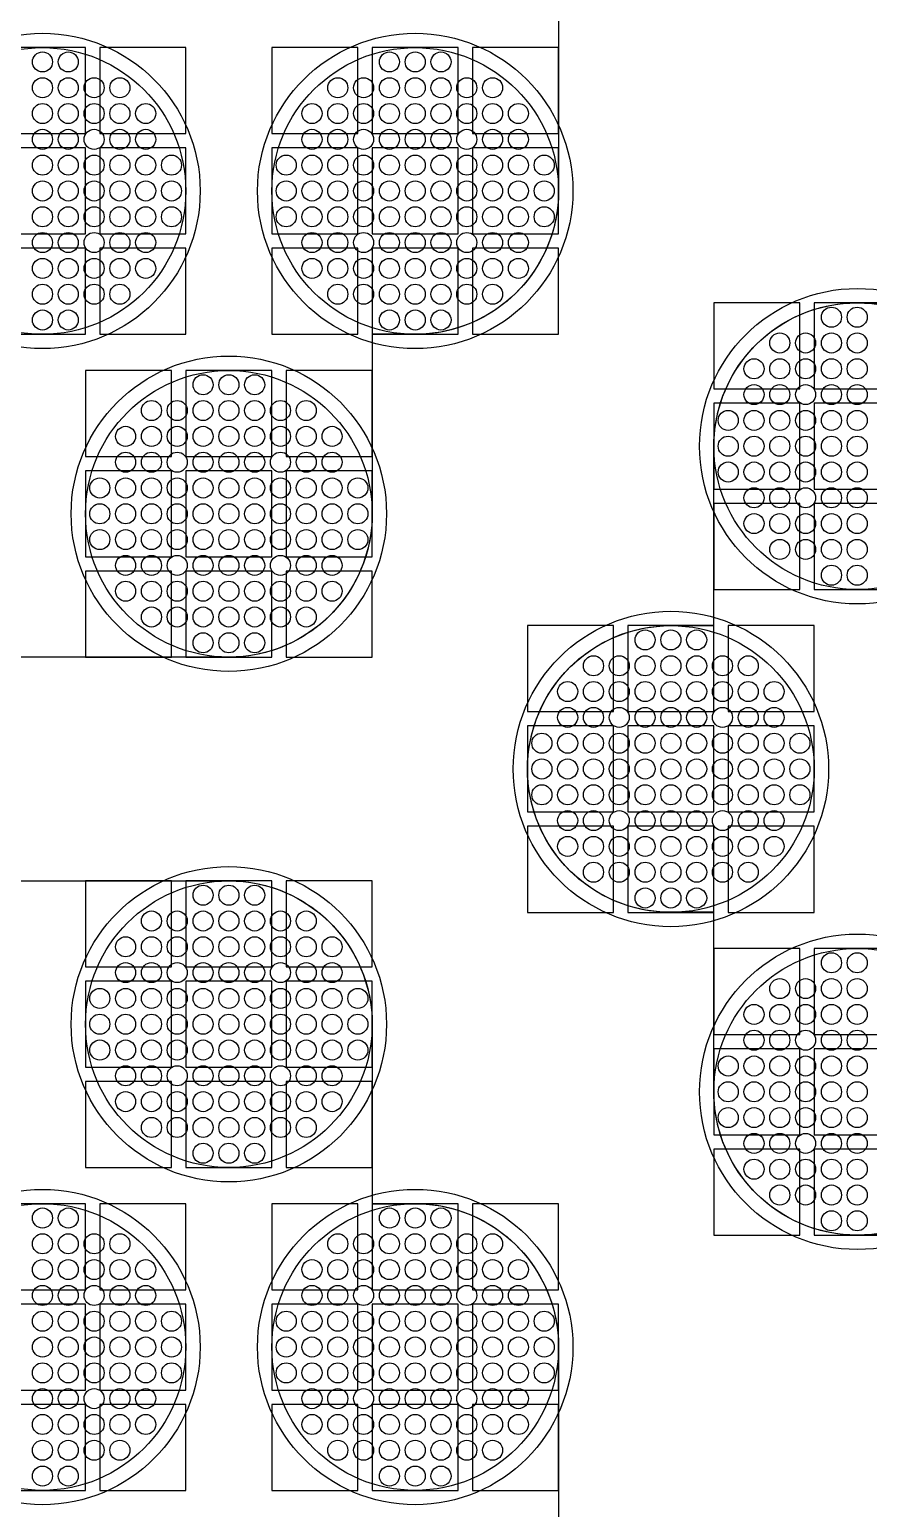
# Model space of a CAD drawing. Extents: x -49 to 54, y -38 to 38.
# Drawn here: x -40.21 to -37.28, y -10.43 to -5.28 of the extents above; entities that cross this region are included whole.
import ezdxf

# ---------------------------------------------------------------- set-up
doc = ezdxf.new("R2010")
doc.units = 0
for name, color, linetype in [('BACK_LAYER', 5, 'CONTINUOUS'), ('COND_LAYER_LOWER_ELECTRODE', 6, 'CONTINUOUS'), ('CONDUCTIVE_LAYER_BACK_LAYER', 2, 'CONTINUOUS'), ('EMITTER', 3, 'CONTINUOUS'), ('LOWER_ELECTRODE', 1, 'CONTINUOUS')]:
    doc.layers.add(name, color=color, linetype=linetype)

msp = doc.modelspace()

# ---------------------------------------------------------------- linework, layer by layer
at = {"layer": 'BACK_LAYER'}
for points in [[(-40.3139, -5.6386), (-40.0139, -5.6386), (-40.0139, -5.3386), (-40.3139, -5.3386)], [(-39.9639, -5.6386), (-39.6639, -5.6386), (-39.6639, -5.3386), (-39.9639, -5.3386)], [(-39.3639, -5.6386), (-39.0639, -5.6386), (-39.0639, -5.3386), (-39.3639, -5.3386)], [(-39.0139, -5.6386), (-38.7139, -5.6386), (-38.7139, -5.3386), (-39.0139, -5.3386)], [(-38.6639, -5.6386), (-38.3639, -5.6386), (-38.3639, -5.3386), (-38.6639, -5.3386)], [(-40.3139, -5.9886), (-40.0139, -5.9886), (-40.0139, -5.6886), (-40.3139, -5.6886)], [(-39.9639, -5.9886), (-39.6639, -5.9886), (-39.6639, -5.6886), (-39.9639, -5.6886)], [(-39.3639, -5.9886), (-39.0639, -5.9886), (-39.0639, -5.6886), (-39.3639, -5.6886)], [(-39.0139, -5.9886), (-38.7139, -5.9886), (-38.7139, -5.6886), (-39.0139, -5.6886)], [(-38.6639, -5.9886), (-38.3639, -5.9886), (-38.3639, -5.6886), (-38.6639, -5.6886)], [(-40.3139, -6.3386), (-40.0139, -6.3386), (-40.0139, -6.0386), (-40.3139, -6.0386)], [(-39.9639, -6.3386), (-39.6639, -6.3386), (-39.6639, -6.0386), (-39.9639, -6.0386)], [(-39.3639, -6.3386), (-39.0639, -6.3386), (-39.0639, -6.0386), (-39.3639, -6.0386)], [(-39.0139, -6.3386), (-38.7139, -6.3386), (-38.7139, -6.0386), (-39.0139, -6.0386)], [(-38.6639, -6.3386), (-38.3639, -6.3386), (-38.3639, -6.0386), (-38.6639, -6.0386)], [(-37.8221, -6.5288), (-37.5221, -6.5288), (-37.5221, -6.2288), (-37.8221, -6.2288)], [(-37.4721, -6.5288), (-37.1721, -6.5288), (-37.1721, -6.2288), (-37.4721, -6.2288)], [(-40.0139, -6.7645), (-39.7139, -6.7645), (-39.7139, -6.4645), (-40.0139, -6.4645)], [(-39.6639, -6.7645), (-39.3639, -6.7645), (-39.3639, -6.4645), (-39.6639, -6.4645)], [(-39.3139, -6.7645), (-39.0139, -6.7645), (-39.0139, -6.4645), (-39.3139, -6.4645)], [(-37.8221, -6.8788), (-37.5221, -6.8788), (-37.5221, -6.5788), (-37.8221, -6.5788)], [(-37.4721, -6.8788), (-37.1721, -6.8788), (-37.1721, -6.5788), (-37.4721, -6.5788)], [(-40.0139, -7.1145), (-39.7139, -7.1145), (-39.7139, -6.8145), (-40.0139, -6.8145)], [(-39.6639, -7.1145), (-39.3639, -7.1145), (-39.3639, -6.8145), (-39.6639, -6.8145)], [(-39.3139, -7.1145), (-39.0139, -7.1145), (-39.0139, -6.8145), (-39.3139, -6.8145)], [(-37.8221, -7.2288), (-37.5221, -7.2288), (-37.5221, -6.9288), (-37.8221, -6.9288)], [(-37.4721, -7.2288), (-37.1721, -7.2288), (-37.1721, -6.9288), (-37.4721, -6.9288)], [(-40.0139, -7.4645), (-39.7139, -7.4645), (-39.7139, -7.1645), (-40.0139, -7.1645)], [(-39.6639, -7.4645), (-39.3639, -7.4645), (-39.3639, -7.1645), (-39.6639, -7.1645)], [(-39.3139, -7.4645), (-39.0139, -7.4645), (-39.0139, -7.1645), (-39.3139, -7.1645)], [(-38.4721, -7.6546), (-38.1721, -7.6546), (-38.1721, -7.3546), (-38.4721, -7.3546)], [(-38.1221, -7.6546), (-37.8221, -7.6546), (-37.8221, -7.3546), (-38.1221, -7.3546)], [(-37.7721, -7.6546), (-37.4721, -7.6546), (-37.4721, -7.3546), (-37.7721, -7.3546)], [(-38.4721, -8.0046), (-38.1721, -8.0046), (-38.1721, -7.7046), (-38.4721, -7.7046)], [(-38.1221, -8.0046), (-37.8221, -8.0046), (-37.8221, -7.7046), (-38.1221, -7.7046)], [(-37.7721, -8.0046), (-37.4721, -8.0046), (-37.4721, -7.7046), (-37.7721, -7.7046)], [(-38.4721, -8.3546), (-38.1721, -8.3546), (-38.1721, -8.0546), (-38.4721, -8.0546)], [(-38.1221, -8.3546), (-37.8221, -8.3546), (-37.8221, -8.0546), (-38.1221, -8.0546)], [(-37.7721, -8.3546), (-37.4721, -8.3546), (-37.4721, -8.0546), (-37.7721, -8.0546)], [(-40.0139, -8.5448), (-39.7139, -8.5448), (-39.7139, -8.2448), (-40.0139, -8.2448)], [(-39.6639, -8.5448), (-39.3639, -8.5448), (-39.3639, -8.2448), (-39.6639, -8.2448)], [(-39.3139, -8.5448), (-39.0139, -8.5448), (-39.0139, -8.2448), (-39.3139, -8.2448)], [(-37.8221, -8.7805), (-37.5221, -8.7805), (-37.5221, -8.4805), (-37.8221, -8.4805)], [(-37.4721, -8.7805), (-37.1721, -8.7805), (-37.1721, -8.4805), (-37.4721, -8.4805)], [(-40.0139, -8.8948), (-39.7139, -8.8948), (-39.7139, -8.5948), (-40.0139, -8.5948)], [(-39.6639, -8.8948), (-39.3639, -8.8948), (-39.3639, -8.5948), (-39.6639, -8.5948)], [(-39.3139, -8.8948), (-39.0139, -8.8948), (-39.0139, -8.5948), (-39.3139, -8.5948)], [(-37.8221, -9.1305), (-37.5221, -9.1305), (-37.5221, -8.8305), (-37.8221, -8.8305)], [(-37.4721, -9.1305), (-37.1721, -9.1305), (-37.1721, -8.8305), (-37.4721, -8.8305)], [(-40.0139, -9.2448), (-39.7139, -9.2448), (-39.7139, -8.9448), (-40.0139, -8.9448)], [(-39.6639, -9.2448), (-39.3639, -9.2448), (-39.3639, -8.9448), (-39.6639, -8.9448)], [(-39.3139, -9.2448), (-39.0139, -9.2448), (-39.0139, -8.9448), (-39.3139, -8.9448)], [(-37.8221, -9.4805), (-37.5221, -9.4805), (-37.5221, -9.1805), (-37.8221, -9.1805)], [(-37.4721, -9.4805), (-37.1721, -9.4805), (-37.1721, -9.1805), (-37.4721, -9.1805)], [(-40.3139, -9.6707), (-40.0139, -9.6707), (-40.0139, -9.3707), (-40.3139, -9.3707)], [(-39.9639, -9.6707), (-39.6639, -9.6707), (-39.6639, -9.3707), (-39.9639, -9.3707)], [(-39.3639, -9.6707), (-39.0639, -9.6707), (-39.0639, -9.3707), (-39.3639, -9.3707)], [(-39.0139, -9.6707), (-38.7139, -9.6707), (-38.7139, -9.3707), (-39.0139, -9.3707)], [(-38.6639, -9.6707), (-38.3639, -9.6707), (-38.3639, -9.3707), (-38.6639, -9.3707)], [(-40.3139, -10.0207), (-40.0139, -10.0207), (-40.0139, -9.7207), (-40.3139, -9.7207)], [(-39.9639, -10.0207), (-39.6639, -10.0207), (-39.6639, -9.7207), (-39.9639, -9.7207)], [(-39.3639, -10.0207), (-39.0639, -10.0207), (-39.0639, -9.7207), (-39.3639, -9.7207)], [(-39.0139, -10.0207), (-38.7139, -10.0207), (-38.7139, -9.7207), (-39.0139, -9.7207)], [(-38.6639, -10.0207), (-38.3639, -10.0207), (-38.3639, -9.7207), (-38.6639, -9.7207)], [(-40.3139, -10.3707), (-40.0139, -10.3707), (-40.0139, -10.0707), (-40.3139, -10.0707)], [(-39.9639, -10.3707), (-39.6639, -10.3707), (-39.6639, -10.0707), (-39.9639, -10.0707)], [(-39.3639, -10.3707), (-39.0639, -10.3707), (-39.0639, -10.0707), (-39.3639, -10.0707)], [(-39.0139, -10.3707), (-38.7139, -10.3707), (-38.7139, -10.0707), (-39.0139, -10.0707)], [(-38.6639, -10.3707), (-38.3639, -10.3707), (-38.3639, -10.0707), (-38.6639, -10.0707)]]:
    msp.add_lwpolyline(points, close=True, dxfattribs=at)
at = {"layer": 'COND_LAYER_LOWER_ELECTRODE'}
for centre in [(-40.1639, -5.8386), (-38.8639, -5.8386), (-37.3221, -6.7288), (-39.5139, -6.9645), (-37.9721, -7.8546), (-39.5139, -8.7448), (-37.3221, -8.9805), (-40.1639, -9.8707), (-38.8639, -9.8707)]:
    msp.add_circle(centre, 0.55, dxfattribs=at)
at = {"layer": 'CONDUCTIVE_LAYER_BACK_LAYER'}
for points in [[(-38.3639, -5.2127), (-38.3639, -5.8386), (-38.3643, -5.8585), (-38.3655, -5.8783), (-38.3675, -5.8981), (-38.3703, -5.9178), (-38.3738, -5.9374), (-38.3781, -5.9568), (-38.3832, -5.976), (-38.389, -5.995), (-38.3956, -6.0138), (-38.403, -6.0323), (-38.411, -6.0504), (-38.4198, -6.0683), (-38.4293, -6.0857), (-38.4394, -6.1028), (-38.4503, -6.1195), (-38.4618, -6.1357), (-38.4739, -6.1515), (-38.4867, -6.1667), (-38.5, -6.1815), (-38.5139, -6.1957), (-38.5284, -6.2093), (-38.5434, -6.2224), (-38.5589, -6.2348), (-38.5749, -6.2466), (-38.5913, -6.2578), (-38.6082, -6.2683), (-38.6255, -6.2781), (-38.6432, -6.2872), (-38.6612, -6.2957), (-38.6795, -6.3034), (-38.6981, -6.3103), (-38.717, -6.3165), (-38.7361, -6.322), (-38.7554, -6.3267), (-38.7749, -6.3306), (-38.7946, -6.3338), (-38.8143, -6.3362), (-38.8341, -6.3377), (-38.854, -6.3385), (-39.0139, -6.3385), (-39.0139, -6.9645), (-39.0143, -6.9843), (-39.0155, -7.0042), (-39.0175, -7.024), (-39.0203, -7.0437), (-39.0238, -7.0632), (-39.0281, -7.0826), (-39.0332, -7.1018), (-39.039, -7.1209), (-39.0456, -7.1396), (-39.053, -7.1581), (-39.061, -7.1763), (-39.0698, -7.1941), (-39.0793, -7.2116), (-39.0894, -7.2287), (-39.1003, -7.2453), (-39.1118, -7.2616), (-39.1239, -7.2773), (-39.1367, -7.2926), (-39.15, -7.3073), (-39.1639, -7.3215), (-39.1784, -7.3351), (-39.1934, -7.3482), (-39.2089, -7.3606), (-39.2249, -7.3724), (-39.2413, -7.3836), (-39.2582, -7.3941), (-39.2755, -7.4039), (-39.2932, -7.4131), (-39.3112, -7.4215), (-39.3295, -7.4292), (-39.3481, -7.4362), (-39.367, -7.4424), (-39.3861, -7.4478), (-39.4054, -7.4525), (-39.4249, -7.4565), (-39.4446, -7.4596), (-39.4643, -7.462), (-39.4841, -7.4636), (-39.504, -7.4644), (-42.1239, -7.4644)], [(-37.1721, -9.4804), (-37.332, -9.4804), (-37.3519, -9.4796), (-37.3717, -9.478), (-37.3914, -9.4756), (-37.4111, -9.4725), (-37.4306, -9.4686), (-37.4499, -9.4639), (-37.469, -9.4584), (-37.4879, -9.4522), (-37.5065, -9.4452), (-37.5248, -9.4375), (-37.5429, -9.4291), (-37.5605, -9.42), (-37.5778, -9.4101), (-37.5947, -9.3996), (-37.6111, -9.3885), (-37.6271, -9.3767), (-37.6426, -9.3642), (-37.6576, -9.3512), (-37.6721, -9.3375), (-37.686, -9.3233), (-37.6994, -9.3086), (-37.7121, -9.2933), (-37.7242, -9.2776), (-37.7357, -9.2614), (-37.7466, -9.2447), (-37.7567, -9.2276), (-37.7662, -9.2101), (-37.775, -9.1923), (-37.7831, -9.1741), (-37.7904, -9.1556), (-37.797, -9.1369), (-37.8028, -9.1179), (-37.8079, -9.0987), (-37.8122, -9.0792), (-37.8158, -9.0597), (-37.8185, -9.04), (-37.8205, -9.0202), (-37.8217, -9.0004), (-37.8221, -8.9805), (-37.8221, -8.3545), (-37.982, -8.3545), (-38.0019, -8.3538), (-38.0217, -8.3522), (-38.0414, -8.3498), (-38.0611, -8.3467), (-38.0806, -8.3427), (-38.0999, -8.338), (-38.119, -8.3326), (-38.1379, -8.3264), (-38.1565, -8.3194), (-38.1748, -8.3117), (-38.1929, -8.3033), (-38.2105, -8.2941), (-38.2278, -8.2843), (-38.2447, -8.2738), (-38.2611, -8.2626), (-38.2771, -8.2508), (-38.2926, -8.2384), (-38.3076, -8.2253), (-38.3221, -8.2117), (-38.336, -8.1975), (-38.3494, -8.1828), (-38.3621, -8.1675), (-38.3742, -8.1517), (-38.3857, -8.1355), (-38.3966, -8.1189), (-38.4067, -8.1018), (-38.4162, -8.0843), (-38.425, -8.0665), (-38.4331, -8.0483), (-38.4404, -8.0298), (-38.447, -8.011), (-38.4528, -7.992), (-38.4579, -7.9728), (-38.4622, -7.9534), (-38.4658, -7.9338), (-38.4685, -7.9142), (-38.4705, -7.8944), (-38.4717, -7.8745), (-38.4721, -7.8546), (-38.4717, -7.8348), (-38.4705, -7.8149), (-38.4685, -7.7951), (-38.4658, -7.7754), (-38.4622, -7.7559), (-38.4579, -7.7365), (-38.4528, -7.7173), (-38.447, -7.6982), (-38.4404, -7.6795), (-38.4331, -7.661), (-38.425, -7.6428), (-38.4162, -7.625), (-38.4067, -7.6075), (-38.3966, -7.5904), (-38.3857, -7.5738), (-38.3742, -7.5575), (-38.3621, -7.5418), (-38.3494, -7.5265), (-38.336, -7.5118), (-38.3221, -7.4976), (-38.3076, -7.484), (-38.2926, -7.4709), (-38.2771, -7.4585), (-38.2611, -7.4467), (-38.2447, -7.4355), (-38.2278, -7.425), (-38.2105, -7.4152), (-38.1929, -7.406), (-38.1748, -7.3976), (-38.1565, -7.3899), (-38.1379, -7.3829), (-38.119, -7.3767), (-38.0999, -7.3713), (-38.0806, -7.3666), (-38.0611, -7.3626), (-38.0414, -7.3595), (-38.0217, -7.3571), (-38.0019, -7.3555), (-37.982, -7.3547), (-37.8221, -7.3547), (-37.8221, -6.7288), (-37.8217, -6.7089), (-37.8205, -6.6891), (-37.8185, -6.6693), (-37.8158, -6.6496), (-37.8122, -6.63), (-37.8079, -6.6106), (-37.8028, -6.5914), (-37.797, -6.5724), (-37.7904, -6.5537), (-37.7831, -6.5352), (-37.775, -6.517), (-37.7662, -6.4992), (-37.7567, -6.4817), (-37.7466, -6.4646), (-37.7357, -6.4479), (-37.7242, -6.4317), (-37.7121, -6.416), (-37.6994, -6.4007), (-37.686, -6.386), (-37.6721, -6.3718), (-37.6576, -6.3581), (-37.6426, -6.3451), (-37.6271, -6.3326), (-37.6111, -6.3208), (-37.5947, -6.3097), (-37.5778, -6.2992), (-37.5605, -6.2893), (-37.5429, -6.2802), (-37.5248, -6.2718), (-37.5065, -6.2641), (-37.4879, -6.2571), (-37.469, -6.2509), (-37.4499, -6.2454), (-37.4306, -6.2407), (-37.4111, -6.2368), (-37.3914, -6.2336), (-37.3717, -6.2313), (-37.3519, -6.2297), (-37.332, -6.2289), (-37.1721, -6.2289)], [(-40.8139, -8.2449), (-39.504, -8.2449), (-39.4841, -8.2457), (-39.4643, -8.2473), (-39.4446, -8.2497), (-39.4249, -8.2528), (-39.4054, -8.2568), (-39.3861, -8.2614), (-39.367, -8.2669), (-39.3481, -8.2731), (-39.3295, -8.2801), (-39.3112, -8.2878), (-39.2932, -8.2962), (-39.2755, -8.3054), (-39.2582, -8.3152), (-39.2413, -8.3257), (-39.2249, -8.3369), (-39.2089, -8.3487), (-39.1934, -8.3611), (-39.1784, -8.3742), (-39.1639, -8.3878), (-39.15, -8.402), (-39.1367, -8.4167), (-39.1239, -8.432), (-39.1118, -8.4477), (-39.1003, -8.464), (-39.0894, -8.4806), (-39.0793, -8.4977), (-39.0698, -8.5152), (-39.061, -8.533), (-39.053, -8.5512), (-39.0456, -8.5697), (-39.039, -8.5884), (-39.0332, -8.6074), (-39.0281, -8.6267), (-39.0238, -8.6461), (-39.0203, -8.6656), (-39.0175, -8.6853), (-39.0155, -8.7051), (-39.0143, -8.725), (-39.0139, -8.7448), (-39.0139, -9.3708), (-38.854, -9.3708), (-38.8341, -9.3716), (-38.8143, -9.3731), (-38.7946, -9.3755), (-38.7749, -9.3787), (-38.7554, -9.3826), (-38.7361, -9.3873), (-38.717, -9.3927), (-38.6981, -9.399), (-38.6795, -9.4059), (-38.6612, -9.4136), (-38.6432, -9.4221), (-38.6255, -9.4312), (-38.6082, -9.441), (-38.5913, -9.4515), (-38.5749, -9.4627), (-38.5589, -9.4745), (-38.5434, -9.4869), (-38.5284, -9.5), (-38.5139, -9.5136), (-38.5, -9.5278), (-38.4867, -9.5426), (-38.4739, -9.5578), (-38.4618, -9.5736), (-38.4503, -9.5898), (-38.4394, -9.6065), (-38.4293, -9.6235), (-38.4198, -9.641), (-38.411, -9.6589), (-38.403, -9.677), (-38.3956, -9.6955), (-38.389, -9.7143), (-38.3832, -9.7333), (-38.3781, -9.7525), (-38.3738, -9.7719), (-38.3703, -9.7915), (-38.3675, -9.8112), (-38.3655, -9.8309), (-38.3643, -9.8508), (-38.3639, -9.8707), (-38.3639, -10.4966)]]:
    msp.add_lwpolyline(points, dxfattribs=at)
at = {"layer": 'EMITTER'}
for centre in [(-40.1639, -5.8386), (-38.8639, -5.8386), (-37.3221, -6.7288), (-39.5139, -6.9645), (-37.9721, -7.8546), (-39.5139, -8.7448), (-37.3221, -8.9805), (-40.1639, -9.8707), (-38.8639, -9.8707)]:
    msp.add_circle(centre, 0.5, dxfattribs=at)
at = {"layer": 'LOWER_ELECTRODE'}
for centre in [(-40.1639, -5.3886), (-40.0739, -5.3886), (-38.9539, -5.3886), (-38.8639, -5.3886), (-38.7739, -5.3886), (-40.1639, -5.4786), (-40.0739, -5.4786), (-39.9839, -5.4786), (-39.8939, -5.4786), (-39.1339, -5.4786), (-39.0439, -5.4786), (-38.9539, -5.4786), (-38.8639, -5.4786), (-38.7739, -5.4786), (-38.6839, -5.4786), (-38.5939, -5.4786), (-40.1639, -5.5686), (-40.0739, -5.5686), (-39.9839, -5.5686), (-39.8939, -5.5686), (-39.8039, -5.5686), (-39.2239, -5.5686), (-39.1339, -5.5686), (-39.0439, -5.5686), (-38.9539, -5.5686), (-38.8639, -5.5686), (-38.7739, -5.5686), (-38.6839, -5.5686), (-38.5939, -5.5686), (-38.5039, -5.5686), (-40.1639, -5.6586), (-40.0739, -5.6586), (-39.9839, -5.6586), (-39.8939, -5.6586), (-39.8039, -5.6586), (-39.2239, -5.6586), (-39.1339, -5.6586), (-39.0439, -5.6586), (-38.9539, -5.6586), (-38.8639, -5.6586), (-38.7739, -5.6586), (-38.6839, -5.6586), (-38.5939, -5.6586), (-38.5039, -5.6586), (-40.1639, -5.7486), (-40.0739, -5.7486), (-39.9839, -5.7486), (-39.8939, -5.7486), (-39.8039, -5.7486), (-39.7139, -5.7486), (-39.3139, -5.7486), (-39.2239, -5.7486), (-39.1339, -5.7486), (-39.0439, -5.7486), (-38.9539, -5.7486), (-38.8639, -5.7486), (-38.7739, -5.7486), (-38.6839, -5.7486), (-38.5939, -5.7486), (-38.5039, -5.7486), (-38.4139, -5.7486), (-40.1639, -5.8386), (-40.0739, -5.8386), (-39.9839, -5.8386), (-39.8939, -5.8386), (-39.8039, -5.8386), (-39.7139, -5.8386), (-39.3139, -5.8386), (-39.2239, -5.8386), (-39.1339, -5.8386), (-39.0439, -5.8386), (-38.9539, -5.8386), (-38.8639, -5.8386), (-38.7739, -5.8386), (-38.6839, -5.8386), (-38.5939, -5.8386), (-38.5039, -5.8386), (-38.4139, -5.8386), (-40.1639, -5.9286), (-40.0739, -5.9286), (-39.9839, -5.9286), (-39.8939, -5.9286), (-39.8039, -5.9286), (-39.7139, -5.9286), (-39.3139, -5.9286), (-39.2239, -5.9286), (-39.1339, -5.9286), (-39.0439, -5.9286), (-38.9539, -5.9286), (-38.8639, -5.9286), (-38.7739, -5.9286), (-38.6839, -5.9286), (-38.5939, -5.9286), (-38.5039, -5.9286), (-38.4139, -5.9286), (-40.1639, -6.0186), (-40.0739, -6.0186), (-39.9839, -6.0186), (-39.8939, -6.0186), (-39.8039, -6.0186), (-39.2239, -6.0186), (-39.1339, -6.0186), (-39.0439, -6.0186), (-38.9539, -6.0186), (-38.8639, -6.0186), (-38.7739, -6.0186), (-38.6839, -6.0186), (-38.5939, -6.0186), (-38.5039, -6.0186), (-40.1639, -6.1086), (-40.0739, -6.1086), (-39.9839, -6.1086), (-39.8939, -6.1086), (-39.8039, -6.1086), (-39.2239, -6.1086), (-39.1339, -6.1086), (-39.0439, -6.1086), (-38.9539, -6.1086), (-38.8639, -6.1086), (-38.7739, -6.1086), (-38.6839, -6.1086), (-38.5939, -6.1086), (-38.5039, -6.1086), (-40.1639, -6.1986), (-40.0739, -6.1986), (-39.9839, -6.1986), (-39.8939, -6.1986), (-39.1339, -6.1986), (-39.0439, -6.1986), (-38.9539, -6.1986), (-38.8639, -6.1986), (-38.7739, -6.1986), (-38.6839, -6.1986), (-38.5939, -6.1986), (-40.1639, -6.2886), (-40.0739, -6.2886), (-38.9539, -6.2886), (-38.8639, -6.2886), (-38.7739, -6.2886), (-37.4121, -6.2788), (-37.3221, -6.2788), (-37.5921, -6.3688), (-37.5021, -6.3688), (-37.4121, -6.3688), (-37.3221, -6.3688), (-37.6821, -6.4588), (-37.5921, -6.4588), (-37.5021, -6.4588), (-37.4121, -6.4588), (-37.3221, -6.4588), (-39.6039, -6.5145), (-39.5139, -6.5145), (-39.4239, -6.5145), (-37.6821, -6.5488), (-37.5921, -6.5488), (-37.5021, -6.5488), (-37.4121, -6.5488), (-37.3221, -6.5488), (-39.7839, -6.6045), (-39.6939, -6.6045), (-39.6039, -6.6045), (-39.5139, -6.6045), (-39.4239, -6.6045), (-39.3339, -6.6045), (-39.2439, -6.6045), (-37.7721, -6.6388), (-37.6821, -6.6388), (-37.5921, -6.6388), (-37.5021, -6.6388), (-37.4121, -6.6388), (-37.3221, -6.6388), (-39.8739, -6.6945), (-39.7839, -6.6945), (-39.6939, -6.6945), (-39.6039, -6.6945), (-39.5139, -6.6945), (-39.4239, -6.6945), (-39.3339, -6.6945), (-39.2439, -6.6945), (-39.1539, -6.6945), (-37.7721, -6.7288), (-37.6821, -6.7288), (-37.5921, -6.7288), (-37.5021, -6.7288), (-37.4121, -6.7288), (-37.3221, -6.7288), (-39.8739, -6.7845), (-39.7839, -6.7845), (-39.6939, -6.7845), (-39.6039, -6.7845), (-39.5139, -6.7845), (-39.4239, -6.7845), (-39.3339, -6.7845), (-39.2439, -6.7845), (-39.1539, -6.7845), (-37.7721, -6.8188), (-37.6821, -6.8188), (-37.5921, -6.8188), (-37.5021, -6.8188), (-37.4121, -6.8188), (-37.3221, -6.8188), (-39.9639, -6.8745), (-39.8739, -6.8745), (-39.7839, -6.8745), (-39.6939, -6.8745), (-39.6039, -6.8745), (-39.5139, -6.8745), (-39.4239, -6.8745), (-39.3339, -6.8745), (-39.2439, -6.8745), (-39.1539, -6.8745), (-39.0639, -6.8745), (-37.6821, -6.9088), (-37.5921, -6.9088), (-37.5021, -6.9088), (-37.4121, -6.9088), (-37.3221, -6.9088), (-39.9639, -6.9645), (-39.8739, -6.9645), (-39.7839, -6.9645), (-39.6939, -6.9645), (-39.6039, -6.9645), (-39.5139, -6.9645), (-39.4239, -6.9645), (-39.3339, -6.9645), (-39.2439, -6.9645), (-39.1539, -6.9645), (-39.0639, -6.9645), (-37.6821, -6.9988), (-37.5921, -6.9988), (-37.5021, -6.9988), (-37.4121, -6.9988), (-37.3221, -6.9988), (-39.9639, -7.0545), (-39.8739, -7.0545), (-39.7839, -7.0545), (-39.6939, -7.0545), (-39.6039, -7.0545), (-39.5139, -7.0545), (-39.4239, -7.0545), (-39.3339, -7.0545), (-39.2439, -7.0545), (-39.1539, -7.0545), (-39.0639, -7.0545), (-37.5921, -7.0888), (-37.5021, -7.0888), (-37.4121, -7.0888), (-37.3221, -7.0888), (-39.8739, -7.1445), (-39.7839, -7.1445), (-39.6939, -7.1445), (-39.6039, -7.1445), (-39.5139, -7.1445), (-39.4239, -7.1445), (-39.3339, -7.1445), (-39.2439, -7.1445), (-39.1539, -7.1445), (-37.4121, -7.1788), (-37.3221, -7.1788), (-39.8739, -7.2345), (-39.7839, -7.2345), (-39.6939, -7.2345), (-39.6039, -7.2345), (-39.5139, -7.2345), (-39.4239, -7.2345), (-39.3339, -7.2345), (-39.2439, -7.2345), (-39.1539, -7.2345), (-39.7839, -7.3245), (-39.6939, -7.3245), (-39.6039, -7.3245), (-39.5139, -7.3245), (-39.4239, -7.3245), (-39.3339, -7.3245), (-39.2439, -7.3245), (-38.0621, -7.4046), (-37.9721, -7.4046), (-37.8821, -7.4046), (-39.6039, -7.4145), (-39.5139, -7.4145), (-39.4239, -7.4145), (-38.2421, -7.4946), (-38.1521, -7.4946), (-38.0621, -7.4946), (-37.9721, -7.4946), (-37.8821, -7.4946), (-37.7921, -7.4946), (-37.7021, -7.4946), (-38.3321, -7.5846), (-38.2421, -7.5846), (-38.1521, -7.5846), (-38.0621, -7.5846), (-37.9721, -7.5846), (-37.8821, -7.5846), (-37.7921, -7.5846), (-37.7021, -7.5846), (-37.6121, -7.5846), (-38.3321, -7.6746), (-38.2421, -7.6746), (-38.1521, -7.6746), (-38.0621, -7.6746), (-37.9721, -7.6746), (-37.8821, -7.6746), (-37.7921, -7.6746), (-37.7021, -7.6746), (-37.6121, -7.6746), (-38.4221, -7.7646), (-38.3321, -7.7646), (-38.2421, -7.7646), (-38.1521, -7.7646), (-38.0621, -7.7646), (-37.9721, -7.7646), (-37.8821, -7.7646), (-37.7921, -7.7646), (-37.7021, -7.7646), (-37.6121, -7.7646), (-37.5221, -7.7646), (-38.4221, -7.8546), (-38.3321, -7.8546), (-38.2421, -7.8546), (-38.1521, -7.8546), (-38.0621, -7.8546), (-37.9721, -7.8546), (-37.8821, -7.8546), (-37.7921, -7.8546), (-37.7021, -7.8546), (-37.6121, -7.8546), (-37.5221, -7.8546), (-38.4221, -7.9446), (-38.3321, -7.9446), (-38.2421, -7.9446), (-38.1521, -7.9446), (-38.0621, -7.9446), (-37.9721, -7.9446), (-37.8821, -7.9446), (-37.7921, -7.9446), (-37.7021, -7.9446), (-37.6121, -7.9446), (-37.5221, -7.9446), (-38.3321, -8.0346), (-38.2421, -8.0346), (-38.1521, -8.0346), (-38.0621, -8.0346), (-37.9721, -8.0346), (-37.8821, -8.0346), (-37.7921, -8.0346), (-37.7021, -8.0346), (-37.6121, -8.0346), (-38.3321, -8.1246), (-38.2421, -8.1246), (-38.1521, -8.1246), (-38.0621, -8.1246), (-37.9721, -8.1246), (-37.8821, -8.1246), (-37.7921, -8.1246), (-37.7021, -8.1246), (-37.6121, -8.1246), (-38.2421, -8.2146), (-38.1521, -8.2146), (-38.0621, -8.2146), (-37.9721, -8.2146), (-37.8821, -8.2146), (-37.7921, -8.2146), (-37.7021, -8.2146), (-39.6039, -8.2948), (-39.5139, -8.2948), (-39.4239, -8.2948), (-38.0621, -8.3046), (-37.9721, -8.3046), (-37.8821, -8.3046), (-39.7839, -8.3848), (-39.6939, -8.3848), (-39.6039, -8.3848), (-39.5139, -8.3848), (-39.4239, -8.3848), (-39.3339, -8.3848), (-39.2439, -8.3848), (-39.8739, -8.4748), (-39.7839, -8.4748), (-39.6939, -8.4748), (-39.6039, -8.4748), (-39.5139, -8.4748), (-39.4239, -8.4748), (-39.3339, -8.4748), (-39.2439, -8.4748), (-39.1539, -8.4748), (-37.4121, -8.5305), (-37.3221, -8.5305), (-39.8739, -8.5648), (-39.7839, -8.5648), (-39.6939, -8.5648), (-39.6039, -8.5648), (-39.5139, -8.5648), (-39.4239, -8.5648), (-39.3339, -8.5648), (-39.2439, -8.5648), (-39.1539, -8.5648), (-37.5921, -8.6205), (-37.5021, -8.6205), (-37.4121, -8.6205), (-37.3221, -8.6205), (-39.9639, -8.6548), (-39.8739, -8.6548), (-39.7839, -8.6548), (-39.6939, -8.6548), (-39.6039, -8.6548), (-39.5139, -8.6548), (-39.4239, -8.6548), (-39.3339, -8.6548), (-39.2439, -8.6548), (-39.1539, -8.6548), (-39.0639, -8.6548), (-39.9639, -8.7448), (-39.8739, -8.7448), (-39.7839, -8.7448), (-39.6939, -8.7448), (-39.6039, -8.7448), (-39.5139, -8.7448), (-39.4239, -8.7448), (-39.3339, -8.7448), (-39.2439, -8.7448), (-39.1539, -8.7448), (-39.0639, -8.7448), (-37.6821, -8.7105), (-37.5921, -8.7105), (-37.5021, -8.7105), (-37.4121, -8.7105), (-37.3221, -8.7105), (-37.6821, -8.8005), (-37.5921, -8.8005), (-37.5021, -8.8005), (-37.4121, -8.8005), (-37.3221, -8.8005), (-39.9639, -8.8348), (-39.8739, -8.8348), (-39.7839, -8.8348), (-39.6939, -8.8348), (-39.6039, -8.8348), (-39.5139, -8.8348), (-39.4239, -8.8348), (-39.3339, -8.8348), (-39.2439, -8.8348), (-39.1539, -8.8348), (-39.0639, -8.8348), (-37.7721, -8.8905), (-37.6821, -8.8905), (-37.5921, -8.8905), (-37.5021, -8.8905), (-37.4121, -8.8905), (-37.3221, -8.8905), (-39.8739, -8.9248), (-39.7839, -8.9248), (-39.6939, -8.9248), (-39.6039, -8.9248), (-39.5139, -8.9248), (-39.4239, -8.9248), (-39.3339, -8.9248), (-39.2439, -8.9248), (-39.1539, -8.9248), (-37.7721, -8.9805), (-37.6821, -8.9805), (-37.5921, -8.9805), (-37.5021, -8.9805), (-37.4121, -8.9805), (-37.3221, -8.9805), (-39.8739, -9.0148), (-39.7839, -9.0148), (-39.6939, -9.0148), (-39.6039, -9.0148), (-39.5139, -9.0148), (-39.4239, -9.0148), (-39.3339, -9.0148), (-39.2439, -9.0148), (-39.1539, -9.0148), (-39.7839, -9.1048), (-39.6939, -9.1048), (-39.6039, -9.1048), (-39.5139, -9.1048), (-39.4239, -9.1048), (-39.3339, -9.1048), (-39.2439, -9.1048), (-37.7721, -9.0705), (-37.6821, -9.0705), (-37.5921, -9.0705), (-37.5021, -9.0705), (-37.4121, -9.0705), (-37.3221, -9.0705), (-37.6821, -9.1605), (-37.5921, -9.1605), (-37.5021, -9.1605), (-37.4121, -9.1605), (-37.3221, -9.1605), (-39.6039, -9.1948), (-39.5139, -9.1948), (-39.4239, -9.1948), (-37.6821, -9.2505), (-37.5921, -9.2505), (-37.5021, -9.2505), (-37.4121, -9.2505), (-37.3221, -9.2505), (-37.5921, -9.3405), (-37.5021, -9.3405), (-37.4121, -9.3405), (-37.3221, -9.3405), (-40.1639, -9.4207), (-40.0739, -9.4207), (-38.9539, -9.4207), (-38.8639, -9.4207), (-38.7739, -9.4207), (-37.4121, -9.4305), (-37.3221, -9.4305), (-40.1639, -9.5107), (-40.0739, -9.5107), (-39.9839, -9.5107), (-39.8939, -9.5107), (-39.1339, -9.5107), (-39.0439, -9.5107), (-38.9539, -9.5107), (-38.8639, -9.5107), (-38.7739, -9.5107), (-38.6839, -9.5107), (-38.5939, -9.5107), (-40.1639, -9.6007), (-40.0739, -9.6007), (-39.9839, -9.6007), (-39.8939, -9.6007), (-39.8039, -9.6007), (-39.2239, -9.6007), (-39.1339, -9.6007), (-39.0439, -9.6007), (-38.9539, -9.6007), (-38.8639, -9.6007), (-38.7739, -9.6007), (-38.6839, -9.6007), (-38.5939, -9.6007), (-38.5039, -9.6007), (-40.1639, -9.6907), (-40.0739, -9.6907), (-39.9839, -9.6907), (-39.8939, -9.6907), (-39.8039, -9.6907), (-39.2239, -9.6907), (-39.1339, -9.6907), (-39.0439, -9.6907), (-38.9539, -9.6907), (-38.8639, -9.6907), (-38.7739, -9.6907), (-38.6839, -9.6907), (-38.5939, -9.6907), (-38.5039, -9.6907), (-40.1639, -9.7807), (-40.0739, -9.7807), (-39.9839, -9.7807), (-39.8939, -9.7807), (-39.8039, -9.7807), (-39.7139, -9.7807), (-39.3139, -9.7807), (-39.2239, -9.7807), (-39.1339, -9.7807), (-39.0439, -9.7807), (-38.9539, -9.7807), (-38.8639, -9.7807), (-38.7739, -9.7807), (-38.6839, -9.7807), (-38.5939, -9.7807), (-38.5039, -9.7807), (-38.4139, -9.7807), (-40.1639, -9.8707), (-40.0739, -9.8707), (-39.9839, -9.8707), (-39.8939, -9.8707), (-39.8039, -9.8707), (-39.7139, -9.8707), (-39.3139, -9.8707), (-39.2239, -9.8707), (-39.1339, -9.8707), (-39.0439, -9.8707), (-38.9539, -9.8707), (-38.8639, -9.8707), (-38.7739, -9.8707), (-38.6839, -9.8707), (-38.5939, -9.8707), (-38.5039, -9.8707), (-38.4139, -9.8707), (-40.1639, -9.9607), (-40.0739, -9.9607), (-39.9839, -9.9607), (-39.8939, -9.9607), (-39.8039, -9.9607), (-39.7139, -9.9607), (-39.3139, -9.9607), (-39.2239, -9.9607), (-39.1339, -9.9607), (-39.0439, -9.9607), (-38.9539, -9.9607), (-38.8639, -9.9607), (-38.7739, -9.9607), (-38.6839, -9.9607), (-38.5939, -9.9607), (-38.5039, -9.9607), (-38.4139, -9.9607), (-40.1639, -10.0507), (-40.0739, -10.0507), (-39.9839, -10.0507), (-39.8939, -10.0507), (-39.8039, -10.0507), (-39.2239, -10.0507), (-39.1339, -10.0507), (-39.0439, -10.0507), (-38.9539, -10.0507), (-38.8639, -10.0507), (-38.7739, -10.0507), (-38.6839, -10.0507), (-38.5939, -10.0507), (-38.5039, -10.0507), (-40.1639, -10.1407), (-40.0739, -10.1407), (-39.9839, -10.1407), (-39.8939, -10.1407), (-39.8039, -10.1407), (-39.2239, -10.1407), (-39.1339, -10.1407), (-39.0439, -10.1407), (-38.9539, -10.1407), (-38.8639, -10.1407), (-38.7739, -10.1407), (-38.6839, -10.1407), (-38.5939, -10.1407), (-38.5039, -10.1407), (-40.1639, -10.2307), (-40.0739, -10.2307), (-39.9839, -10.2307), (-39.8939, -10.2307), (-39.1339, -10.2307), (-39.0439, -10.2307), (-38.9539, -10.2307), (-38.8639, -10.2307), (-38.7739, -10.2307), (-38.6839, -10.2307), (-38.5939, -10.2307), (-40.1639, -10.3207), (-40.0739, -10.3207), (-38.9539, -10.3207), (-38.8639, -10.3207), (-38.7739, -10.3207)]:
    msp.add_circle(centre, 0.035, dxfattribs=at)

doc.saveas('drawing.dxf')
